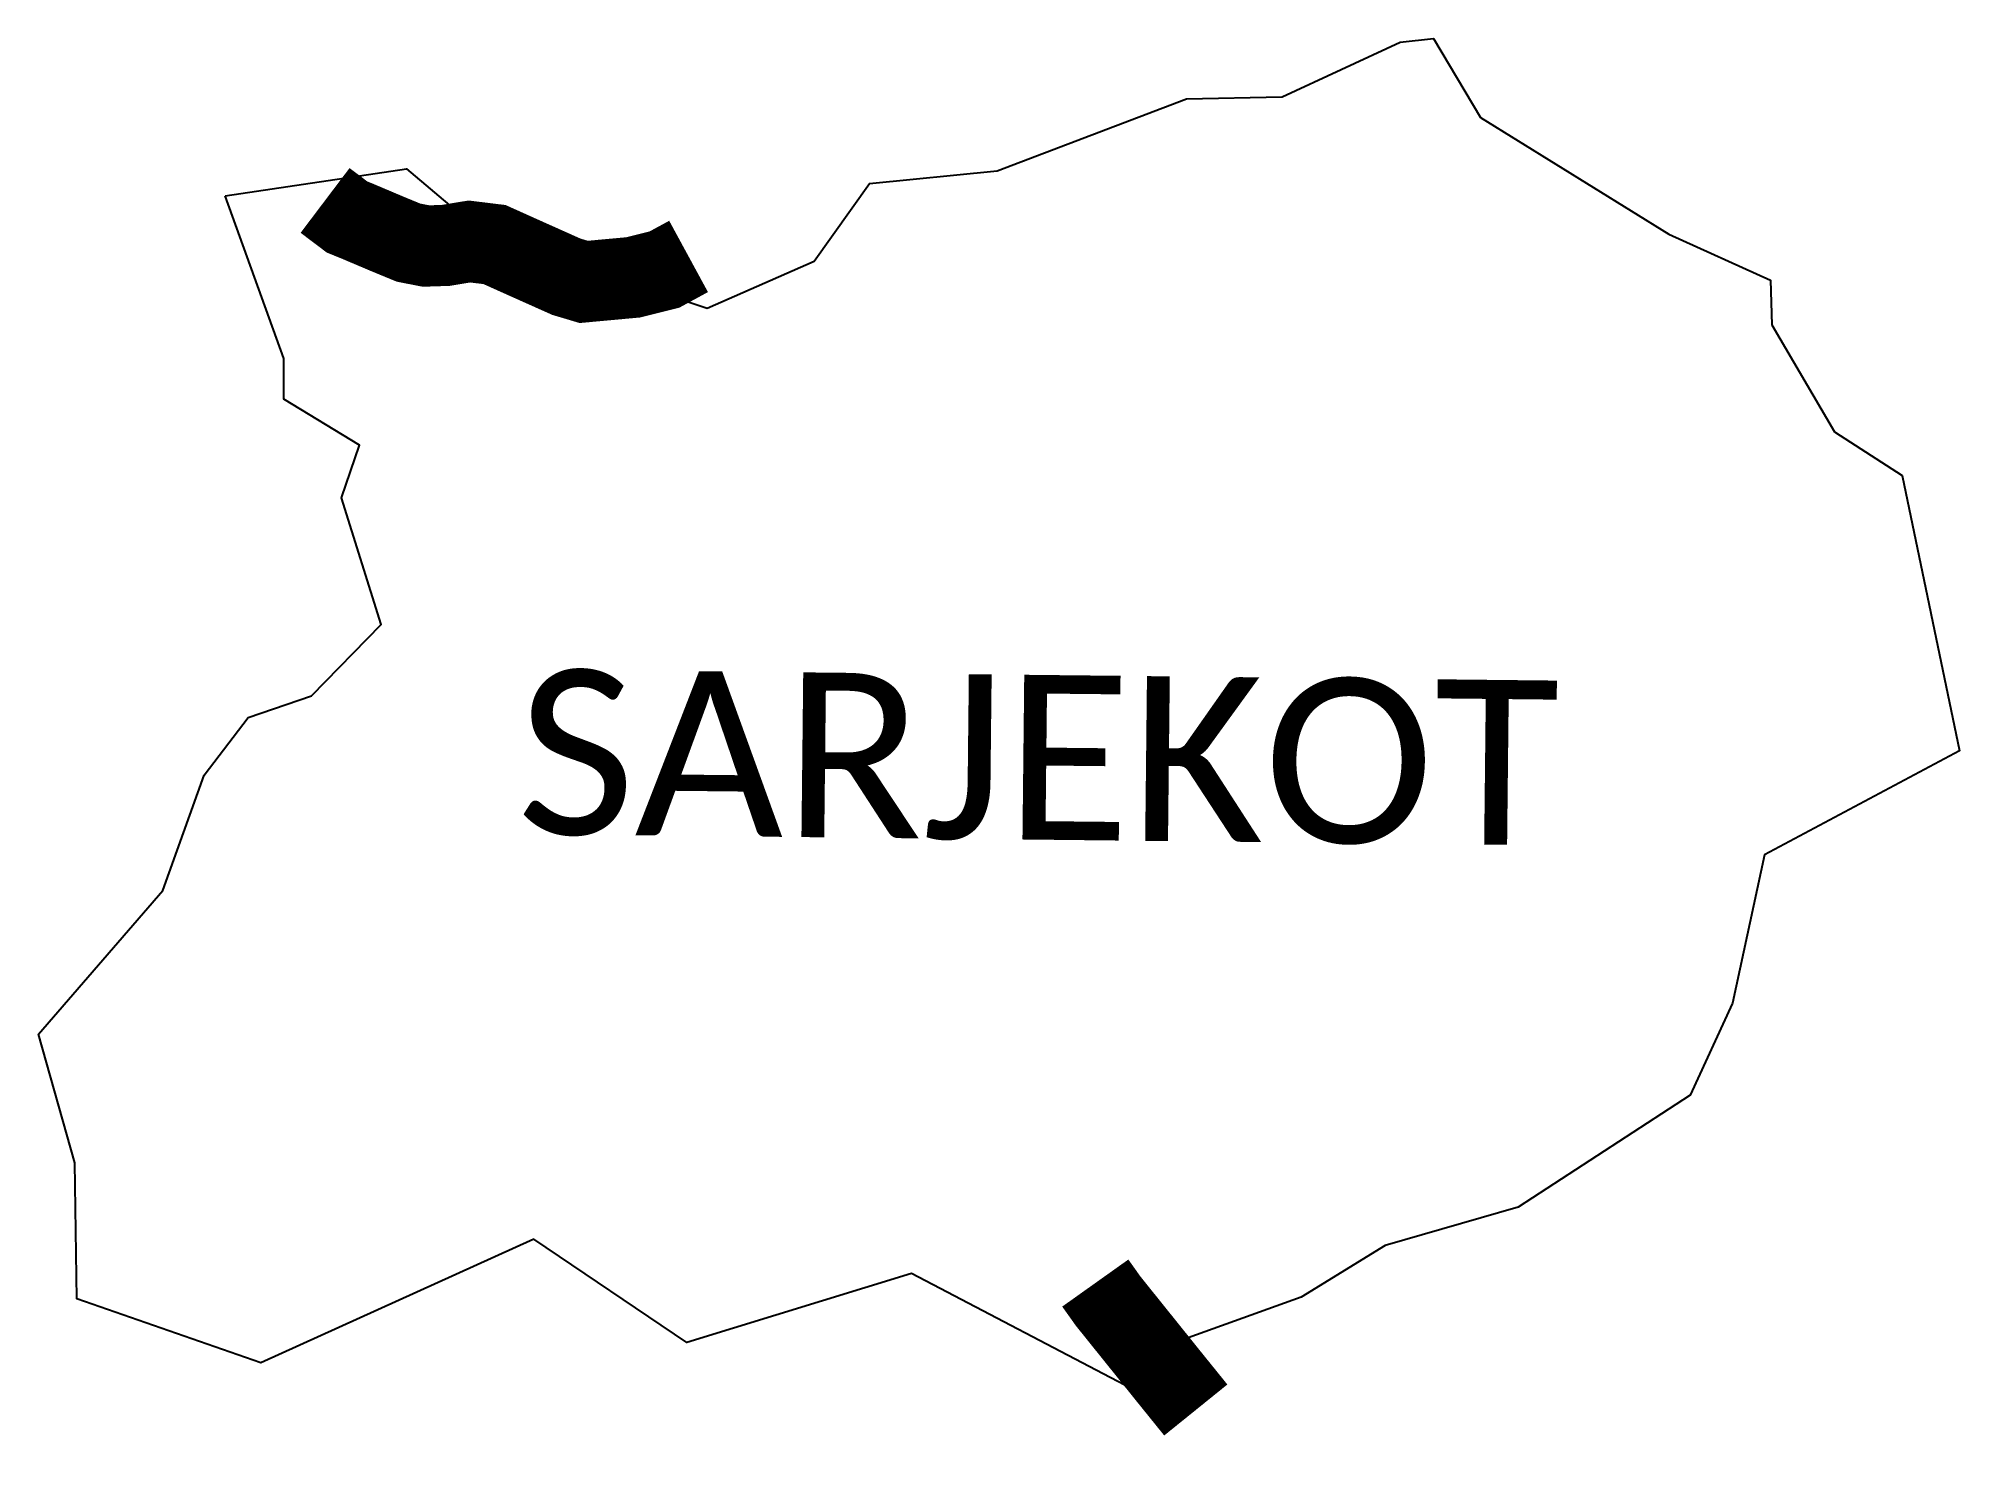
# Model space of a CAD drawing. Header units: metres. Extents: x 334982 to 336165, y 1778267 to 1779137.
import ezdxf

# ---------------------------------------------------------------- set-up
doc = ezdxf.new("R2010")
doc.units = ezdxf.units.M
for name, color, linetype in [('UNPROTECTED', 130, 'Continuous'), ('village', 3, 'Continuous'), ('VILLAGE NAME', 250, 'Continuous')]:
    doc.layers.add(name, color=color, linetype=linetype)

msp = doc.modelspace()

# ---------------------------------------------------------------- linework, layer by layer
at = {"color": 3}
for points in [[(335097.2, 1779039.7), (335208.8, 1779056.3), (335255.3, 1779017), (335394, 1778970.4), (335459.9, 1778999.4), (335494, 1779047.3), (335572.6, 1779055.1), (335689.2, 1779099.3), (335748.3, 1779100.7), (335820.9, 1779134.2), (335841.4, 1779136.6), (335870.3, 1779087.8)], [(335986.4, 1779016.1), (336049, 1778987.6), (336049.8, 1778960.1), (336088.5, 1778894.3), (336130, 1778867.4), (336165.4, 1778697.8), (336045.2, 1778633.6), (336025.5, 1778542.3), (335999.6, 1778485.6), (335893.6, 1778416.6), (335811.6, 1778393.1), (335759.9, 1778361.3), (335664.6, 1778327), (335655.7, 1778304.7), (335519.8, 1778375.7), (335381.6, 1778333.2), (335287.2, 1778396.9), (335119.1, 1778320.8), (335005.8, 1778360.1), (335004.6, 1778444), (334982.1, 1778523.2), (335058.8, 1778611.8), (335084.3, 1778682.8), (335111.3, 1778718.3), (335150.3, 1778731.6), (335193.2, 1778775.5), (335168.8, 1778853.5), (335179.9, 1778886.1), (335133.2, 1778914.4), (335133.3, 1778939.4), (335097.2, 1779039.7)]]:
    msp.add_lwpolyline(points, dxfattribs=at)
at = {"layer": 'UNPROTECTED', "const_width": 50, "flags": 128}
msp.add_lwpolyline([(335382.6, 1779002.3), (335367.7, 1778994.2), (335348.5, 1778989.4), (335318, 1778986.6), (335307.3, 1778989.8), (335280.9, 1779001.6), (335263.1, 1779009.6), (335247.6, 1779011.5), (335233, 1779009.1), (335220.9, 1779008.7), (335210.1, 1779010.8), (335197, 1779016.2), (335178.6, 1779024), (335172.2, 1779026.6), (335158.7, 1779036.8)], dxfattribs=at)
at = {"layer": 'UNPROTECTED', "flags": 128}
msp.add_lwpolyline([(335633.1, 1778369.9, 50, 50, 0), (335641, 1778358.8, 50, 50, 0), (335678.2, 1778312.5, 50, 50, 0), (335695, 1778291.7, 50, 50, 0)], format="xyseb", dxfattribs=at)
at = {"layer": 'village'}
msp.add_lwpolyline([(335870.3, 1779087.8), (335986.4, 1779016.1)], dxfattribs=at)

# ---------------------------------------------------------------- texts
at = {"layer": 'VILLAGE NAME', "insert": (335277.7, 1778748), "char_height": 101.468, "attachment_point": 1, "rotation": 359.3742}
msp.add_mtext_dynamic_manual_height_columns('{\\fCalibri|b0|i0|c0|p34;SARJEKOT}', width=1001.265, gutter_width=507.3, heights=[0], dxfattribs=at)

doc.saveas('drawing.dxf')
